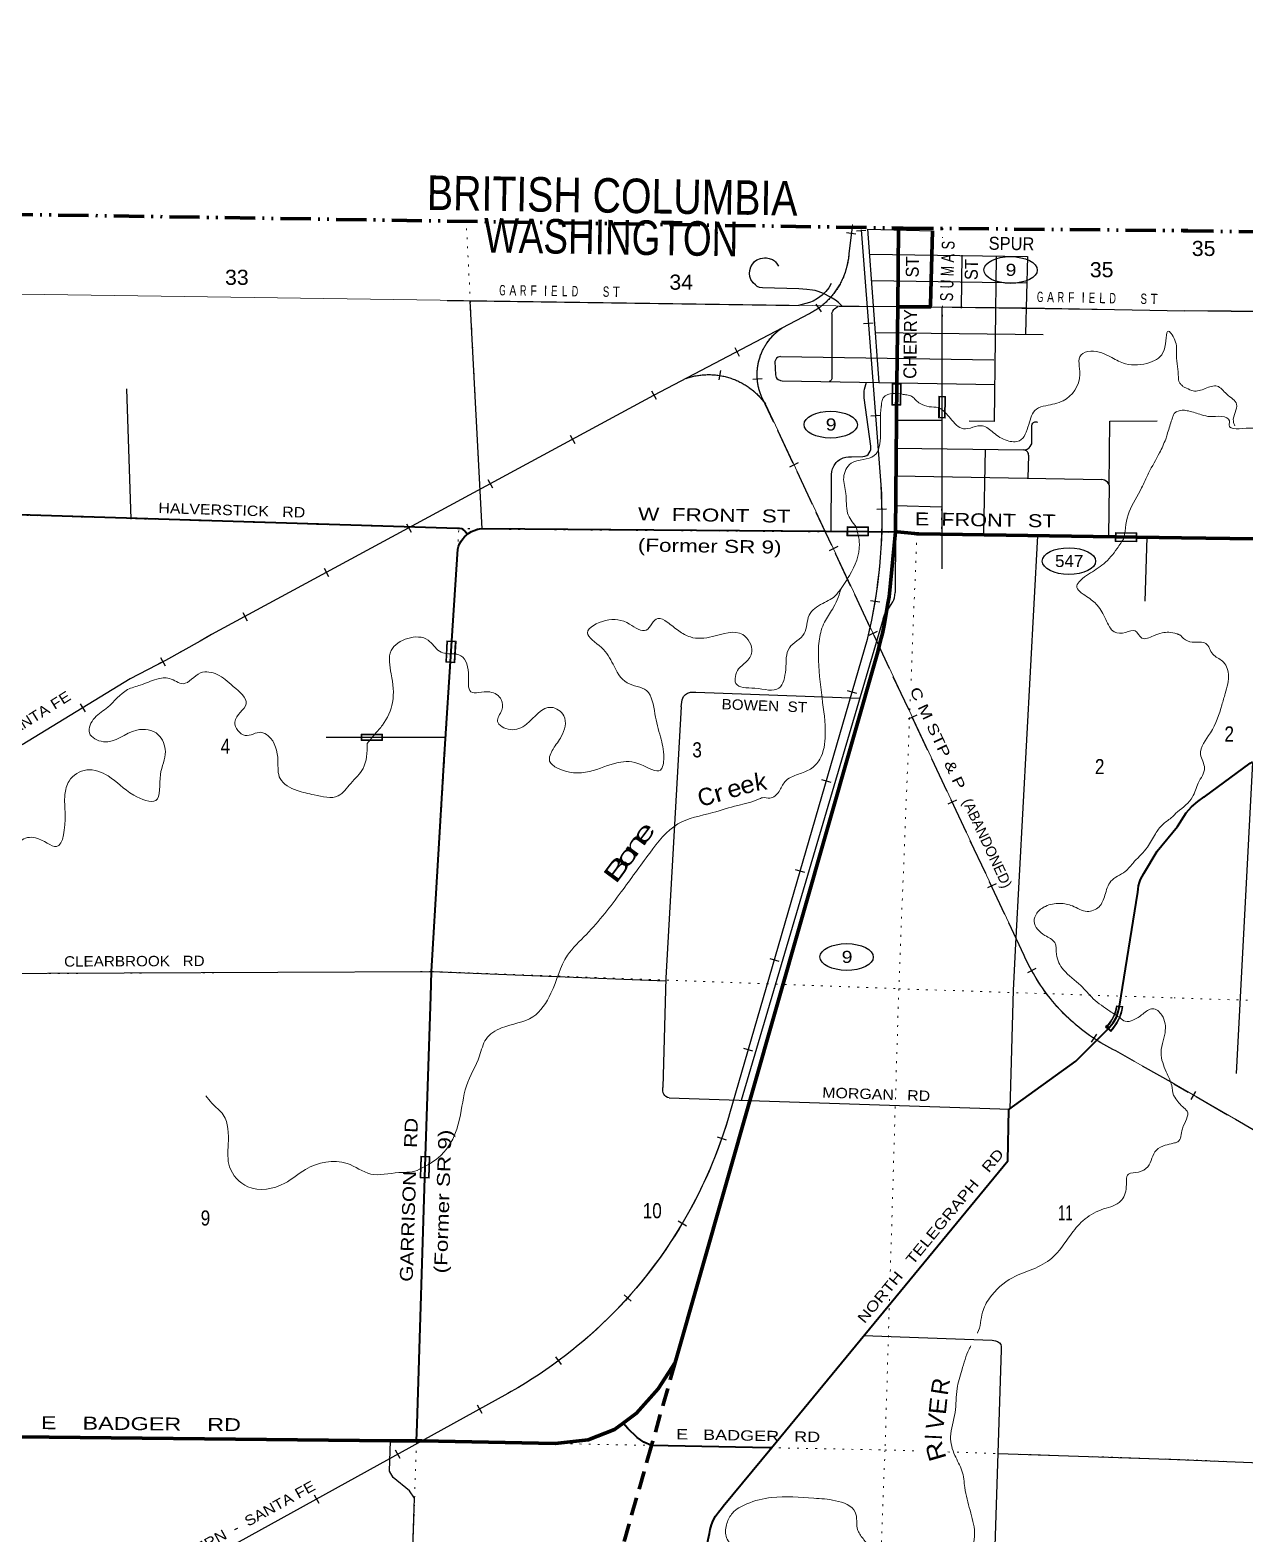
# Model space of a CAD drawing. Header units: feet. Extents: x -489137 to -242534, y 368785 to 558127.
# Drawn here: x -316571 to -302494, y 539519 to 556943 of the extents above; entities that cross this region are included whole.
import ezdxf
from ezdxf.enums import TextEntityAlignment as Align

# ---------------------------------------------------------------- set-up
doc = ezdxf.new("R2010")
doc.units = ezdxf.units.FT
doc.header["$LTSCALE"] = 70
doc.header["$PDMODE"] = 32
doc.header["$PDSIZE"] = 35
for name, pattern in [('DASH_DOUBLE_DOT', [9.2, 5, -1.2, 0.3, -1.2, 0.3, -1.2]), ('DOTTED', [1.5, 0.3, -1.2]), ('LONG_DASHED', [7.5, 6, -1.5]), ('MEDIUM_DASHED', [4.5, 3, -1.5])]:
    doc.linetypes.add(name, pattern=pattern)
for name, color, linetype, lineweight in [('10', 7, 'DASH_DOUBLE_DOT', 60), ('17', 7, 'Continuous', 25), ('23', 7, 'Continuous', 70), ('26', 7, 'Continuous', 40), ('27', 7, 'Continuous', 13), ('29', 7, 'Continuous', 25), ('31', 7, 'Continuous', 13), ('34', 7, 'Continuous', 25), ('39', 7, 'Continuous', 13), ('4', 7, 'Continuous', 13), ('51', 7, 'MEDIUM_DASHED', 70), ('59', 7, 'Continuous', 13), ('6', 7, 'DOTTED', 25), ('61', 7, 'Continuous', 13), ('63', 7, 'Continuous', 25), ('7', 7, 'DOTTED', 13)]:
    doc.layers.add(name, color=color, linetype=linetype, lineweight=lineweight)
doc.layers.add('30', color=7, linetype='Continuous')
doc.layers.add('41', color=7, linetype='Continuous')

msp = doc.modelspace()

# ---------------------------------------------------------------- linework, layer by layer
at = {"layer": '10', "lineweight": 70}
for points in [[(-333497.46, 555041.03), (-333072.26, 555028.46), (-327712.43, 554960.41), (-322264.9, 554914.51), (-316887.79, 554809.56), (-306454.5, 554648.15), (-303156.43, 554619.06)], [(-303208.28, 554615.29), (-300447.01, 554587.81), (-294928.81, 554524.89), (-289500.53, 554442.91), (-284029.21, 554373.56), (-278648.89, 554311.51), (-273291.63, 554228.91), (-272847.49, 554228.39)]]:
    msp.add_lwpolyline(points, dxfattribs=at)
at = {"layer": '17'}
for centre in [(-305209.97, 554163.09), (-307294.07, 552371.24), (-304533.14, 550790.28), (-307109.34, 546203.39)]:
    msp.add_ellipse(centre, major_axis=(-309.24, 1), ratio=0.500121, dxfattribs=at)
at = {"layer": '23'}
for p, q in [((-306516.72, 553738.42), (-306507.25, 554645.4)), ((-302385.99, 551046.69), (-303228.59, 551058.68))]:
    msp.add_line(p, q, dxfattribs=at)
for points in [[(-306516.72, 553738.42), (-306491.63, 553738.2), (-306164.98, 553735.27), (-306140, 553735.04), (-306139.21, 553760.84), (-306112.85, 554617.39)], [(-306543.97, 551130.83), (-306526.03, 552847.77), (-306516.72, 553738.42)], [(-306543.97, 551130.83), (-306618.1, 550377.55), (-306623.02, 550337.17), (-306630.71, 550297.43), (-306662.1, 550115.03), (-306666.6, 550089.07), (-306672.96, 550049.7), (-306680.65, 550011.24), (-306694.75, 549952.26), (-306715.25, 549869.56), (-306748.57, 549737.49), (-309095.29, 541506.93), (-309291.19, 541199.35), (-309545.49, 540917.85), (-309699.81, 540802.86)], [(-303228.59, 551058.68), (-303746.41, 551066.85), (-306273.19, 551106.28), (-306297.74, 551106.66), (-306323.19, 551109.16), (-306518.97, 551128.38), (-306543.97, 551130.83)], [(-312092.41, 540598.34), (-312392.57, 540598.89), (-317432.36, 540651.71)], [(-309699.81, 540802.86), (-309799.79, 540728.37), (-310102.78, 540609.27), (-310488.31, 540566.41), (-312032.04, 540597.14), (-312092.41, 540598.34)]]:
    msp.add_lwpolyline(points, dxfattribs=at)
at = {"layer": '26'}
msp.add_line((-311505.38, 551100.56), (-311533.67, 551135.55), dxfattribs=at)
for points in [[(-311533.68, 551135.55), (-311534.93, 551137.19), (-311540.66, 551143.77), (-311547.05, 551149.71), (-311554.02, 551154.95), (-311561.5, 551159.44), (-311569.41, 551163.11), (-311569.81, 551163.25), (-311594.96, 551168.98), (-311619.81, 551169.65), (-316818.2, 551330.85), (-317071.59, 551327), (-322267.65, 551536.87), (-322275.33, 551536.43)], [(-311505.38, 551100.56), (-311485.28, 551115.67), (-311456.79, 551132.74), (-311426.67, 551146.74), (-311395.25, 551157.52), (-311362.88, 551164.95), (-311335.45, 551168.53), (-306854.09, 551133.27), (-306543.97, 551130.83)], [(-312092.41, 540598.34), (-312086.76, 540791.39), (-311987.21, 543894.94), (-311927.86, 545745.32), (-311918.59, 546034.42), (-311771.78, 548492.92), (-311684.02, 549865.08), (-311615.95, 550929.51), (-311606.2, 550961.27), (-311593.19, 550991.83), (-311577.05, 551020.86), (-311557.97, 551048.04), (-311536.15, 551073.08), (-311511.83, 551095.71), (-311505.38, 551100.56)], [(-303274.56, 547717.37), (-303175.87, 547875.67), (-303112.32, 547944.28), (-303041.94, 548005.87), (-302965.52, 548059.76), (-302964.35, 548060.49), (-302433.21, 548447.67), (-302408.49, 548465.68)], [(-304077.54, 545370.29), (-304019.83, 545440.21), (-303981.59, 545505.92), (-303962.46, 545567.17), (-303949.41, 545634.22), (-303734.74, 546954.04), (-303732.97, 546987.93), (-303727.08, 547027.05), (-303717.13, 547065.35), (-303703.24, 547102.39), (-303685.54, 547137.79), (-303664.25, 547171.13), (-303509.58, 547430.7), (-303274.56, 547717.37)], [(-307980.25, 540516.49), (-305240.22, 543840.6), (-305228.78, 544436.03), (-304452.27, 544998.3), (-304077.87, 545369.94), (-304077.54, 545370.29)], [(-307980.25, 540516.49), (-308005.93, 540517), (-309369.8, 540544.15), (-309458.92, 540582.2), (-309534.67, 540636.34), (-309642.88, 540739.2), (-309699.81, 540802.86)], [(-309679.2, 537517.12), (-309304.51, 537860.69), (-309303.46, 537861.39), (-309233.52, 537913.16), (-309169.38, 537971.95), (-309111.73, 538037.13), (-309061.21, 538107.97), (-309018.38, 538183.71), (-308983.69, 538263.51), (-308957.54, 538346.49), (-308699.96, 539524.89), (-308691.23, 539569.91), (-308675.33, 539623.86), (-308653.88, 539675.86), (-308627.11, 539725.34), (-308595.31, 539771.74), (-308580.14, 539789.56), (-308558.58, 539814.87), (-308538.23, 539839.56), (-307980.25, 540516.49)]]:
    msp.add_lwpolyline(points, dxfattribs=at)
at = {"layer": '29'}
for p, q in [((-305773.74, 554333.41), (-305782.16, 553720.58)), ((-306818.59, 554039.61), (-305024.19, 554014.95)), ((-311737.04, 553807.99), (-307658.81, 553751.43)), ((-311333.27, 551164.47), (-311469.81, 553802.69)), ((-307296.31, 553847.22), (-307376.72, 553890.89)), ((-307195.98, 553744.52), (-306516.68, 553738.42)), ((-306139.82, 553735.04), (-305021.81, 553725.01)), ((-305021.79, 553725.01), (-303192.36, 553690.87)), ((-307280.71, 553655.52), (-307281.57, 552901.34)), ((-299425.46, 553662.69), (-303192.36, 553690.87)), ((-306777.58, 553440.69), (-304830.8, 553416.27)), ((-307874.55, 553158.99), (-305402, 553122.65)), ((-307855.22, 552879.84), (-305389.18, 552836.64)), ((-315399.15, 551277.43), (-315449.01, 552788.2)), ((-306827.78, 552122.59), (-306904.78, 552683.75)), ((-306526.97, 552422.16), (-306005.15, 552422.16)), ((-306533.87, 552097.2), (-305056.23, 552079.01)), ((-305503.9, 552087.76), (-305523.25, 551106.72)), ((-305000.79, 552018.99), (-305009.05, 551751.34)), ((-307288.41, 551134.43), (-307286.59, 551791.84)), ((-306533.19, 551778.95), (-304151.1, 551735.8)), ((-304069.14, 551672.07), (-304073.53, 551078.13)), ((-306544.22, 551432.74), (-306007.73, 551419.44)), ((-306543.97, 551130.83), (-306548.35, 550424.94)), ((-303629.77, 551065.01), (-303653.11, 550325.67)), ((-306685.86, 550122.95), (-308330.38, 544542.54)), ((-308857.69, 549273.42), (-306957.42, 549201.44)), ((-302408.58, 548455.77), (-302595.51, 544852.25)), ((-309164.43, 544570.07), (-305216.53, 544439.77)), ((-306913.46, 541817.84), (-305423.92, 541764.23)), ((-305319.54, 541653.49), (-305458.56, 537238.53)), ((-305355.24, 540452.89), (-303375.39, 540387.25))]:
    msp.add_line(p, q, dxfattribs=at)
for points in [[(-306733.59, 552860.19), (-306864.07, 554634.59), (-306112.85, 554617.39)], [(-307376.72, 553890.89), (-307441.05, 553915.61), (-307475.51, 553924.8), (-307503.08, 553929.97), (-307572, 553938.59), (-307661.6, 553943.76), (-308084.32, 553955.25), (-308118.79, 553962.16), (-308146.35, 553973.64), (-308167.03, 553989.74), (-308192.31, 554013.88), (-308217.58, 554051.8), (-308229.06, 554086.28), (-308234.81, 554124.21), (-308231.36, 554157.53), (-308221.02, 554198.92), (-308201.49, 554231.09), (-308185.41, 554251.79), (-308176.22, 554259.83), (-308148.65, 554279.36), (-308106.15, 554295.46), (-308061.35, 554302.35), (-308037.23, 554302.36), (-308006.21, 554297.75), (-307969.46, 554285.12), (-307944.18, 554267.87), (-307933.85, 554257.53), (-307914.32, 554231.09), (-307898.23, 554205.81)], [(-306842.21, 554345.99), (-305012.24, 554318.59), (-305035.51, 553424.05)], [(-305378.62, 554323.3), (-305398.32, 552407.31), (-305688, 552410.44)], [(-307287.3, 554007.4), (-307316.43, 553955.55), (-307348.59, 553914.17), (-307378.46, 553886.59)], [(-307378.46, 553886.59), (-307394.54, 553870.5), (-307445.08, 553833.72), (-307495.63, 553803.84), (-307539.28, 553785.45), (-307665.63, 553750.97)], [(-307165.57, 553747.73), (-307204.42, 553787.45), (-307237.73, 553812.17), (-307296.31, 553847.22)], [(-307280.71, 553655.52), (-307276.79, 553672.52), (-307271.04, 553687.47), (-307259.56, 553704.71), (-307249.8, 553714.19), (-307208.26, 553745.37)], [(-306004.41, 553735.48), (-306005.12, 552449.32), (-306006.81, 550698.93)], [(-307874.55, 553158.99), (-307901.68, 553154.17), (-307922.35, 553140.38), (-307931.54, 553127.74), (-307939.58, 553104.75), (-307934.99, 552948.44), (-307926.95, 552918.56), (-307916.61, 552905.92), (-307901.68, 552893.27), (-307877.55, 552884.08), (-307855.22, 552879.84)], [(-307281.57, 552901.34), (-307284.24, 552894.14), (-307289.41, 552886.38), (-307297.45, 552879.77), (-307310.52, 552870.3)], [(-306904.78, 552683.75), (-306906.89, 552736.68), (-306904.59, 552758.52), (-306901.15, 552783.8), (-306879.95, 552862.76)], [(-305056.23, 552079.01), (-305029.29, 552083.58), (-305016.09, 552088.46), (-305006.89, 552093.92), (-304995.98, 552102.54), (-304981.63, 552119.49), (-304969.56, 552138.17), (-304964.97, 552150.24), (-304963.25, 552162.02), (-304963.25, 552188.45), (-304962.1, 552358.55), (-304958.07, 552375.8), (-304951.76, 552387.28), (-304943.14, 552396.49), (-304936.25, 552401.66), (-304928.79, 552404.52), (-304919.59, 552405.68), (-304910.41, 552405.67), (-304897.77, 552401.08)], [(-304069.14, 551672.07), (-304058.85, 552410.57), (-303509.55, 552417.21)], [(-307286.59, 551791.84), (-307282.52, 551829.27), (-307274.48, 551858.01), (-307253.8, 551898.23), (-307230.83, 551931.56), (-307214.75, 551948.8), (-307187.18, 551967.19), (-307150.42, 551985.58), (-307120.55, 551994.78), (-307088.39, 551997.08), (-307051.63, 551997.08), (-306921.82, 552001.67), (-306897.7, 552006.27), (-306874.72, 552015.46), (-306860.94, 552026.96), (-306847.16, 552046.5), (-306835.67, 552064.89), (-306829.92, 552083.28), (-306827.63, 552100.52), (-306827.78, 552122.59)], [(-305000.79, 552018.99), (-305004.02, 552038.18), (-305009.19, 552049.1), (-305014.37, 552056.85), (-305026.99, 552066.91), (-305035.04, 552070.94), (-305056.23, 552079.01)], [(-304069.14, 551672.07), (-304079.85, 551693.09), (-304087.89, 551704.01), (-304102.25, 551717.8), (-304122.36, 551728.72), (-304136.14, 551733.32), (-304151.1, 551735.8)], [(-304898.15, 551084.82), (-305154.55, 546355.04), (-305178.63, 545818.69), (-305216.53, 544439.77)], [(-306685.86, 550122.95), (-306669.13, 550166.18), (-306651.9, 550198.36), (-306612.84, 550256.98), (-306573.79, 550320.19), (-306562.3, 550339.73), (-306554.26, 550365.02), (-306548.35, 550424.94)], [(-309026.3, 549101.32), (-309014.21, 549182.46), (-308998.13, 549221.54), (-308977.45, 549244.52), (-308954.48, 549260.61), (-308920.02, 549272.11), (-308857.69, 549273.42)], [(-309026.3, 549101.32), (-309203.22, 545961.02), (-309240.02, 544692.17)], [(-311766.95, 548747.81), (-312735.25, 548747.51), (-313138.77, 548747.38)], [(-317266.56, 546013.02), (-311918.59, 546034.42), (-309207.53, 545929.04)], [(-309164.43, 544570.07), (-309186.03, 544576.25), (-309203.26, 544587.74), (-309217.04, 544600.39), (-309227.38, 544614.18), (-309234.28, 544627.97), (-309240.02, 544654.41), (-309240.02, 544692.17)], [(-305423.92, 541764.23), (-305382.74, 541757.25), (-305362.06, 541749.78), (-305336.78, 541731.97), (-305323, 541713), (-305318.4, 541691.74), (-305319.54, 541653.49)], [(-312240.59, 536225.04), (-312114.97, 539932.62), (-312175.31, 540018.6), (-312364.47, 540174.95), (-312404.53, 540245.8), (-312392.57, 540598.89)], [(-303375.39, 540387.25), (-301360.42, 540303.12), (-300831.14, 540285.2)]]:
    msp.add_lwpolyline(points, dxfattribs=at)
at = {"layer": '31'}
for p, q in [((-306043.26, 552449.91), (-306040.41, 552699.94)), ((-306040.41, 552699.94), (-305965.38, 552697.76)), ((-312735.24, 548786.63), (-312485.24, 548785.15)), ((-312485.24, 548785.15), (-312485.69, 548710.15))]:
    msp.add_line(p, q, dxfattribs=at)
for points in [[(-305965.38, 552697.76), (-305968.21, 552447.75), (-306043.26, 552449.91)], [(-312485.69, 548710.15), (-312735.68, 548711.63), (-312735.24, 548786.63)]]:
    msp.add_lwpolyline(points, dxfattribs=at)
for points in [[(-306032.5, 552691.7), (-305973.46, 552689.99), (-305976.11, 552455.97), (-306035.17, 552457.67)], [(-312727.29, 548778.58), (-312493.28, 548777.2), (-312493.63, 548718.19), (-312727.63, 548719.57)], [(-312050.89, 543644.84), (-312043.54, 543894.73), (-311938.59, 543891.65), (-311945.94, 543641.75)], [(-312035.78, 543886.5), (-311946.82, 543883.89), (-311953.7, 543649.98), (-312042.66, 543652.59)]]:
    msp.add_lwpolyline(points, close=True, dxfattribs=at)
at = {"layer": '34'}
for p, q in [((-307111.38, 554596.1), (-307001.59, 554582.63)), ((-306996.85, 554615.44), (-306886.56, 554623.91)), ((-307467.72, 553767.18), (-307403.2, 553677.34)), ((-306913.99, 553541.83), (-306803.7, 553550.3)), ((-308405.52, 553264.54), (-308354.21, 553166.55)), ((-309368.64, 552763.19), (-309317.33, 552665.2)), ((-306829.26, 552472.96), (-306718.98, 552481.44)), ((-310311.02, 552250.15), (-310258.37, 552152.87)), ((-311267.13, 551735.54), (-311214.47, 551638.27)), ((-306759.77, 551392.97), (-306649.17, 551394.75)), ((-312208.8, 551222.82), (-312156.14, 551125.54)), ((-313164.9, 550708.21), (-313112.25, 550610.94)), ((-306834.67, 550334.3), (-306725.42, 550317.05)), ((-314106.58, 550195.49), (-314053.92, 550098.21)), ((-315058.31, 549674.4), (-315006.86, 549576.49)), ((-307102.31, 549290.08), (-306996.09, 549259.22)), ((-315989.3, 549136.62), (-315931.83, 549042.11)), ((-307398.87, 548259.69), (-307292.65, 548228.84)), ((-307704.23, 547217.72), (-307598.01, 547186.87)), ((-308000.79, 546187.34), (-307894.57, 546156.49)), ((-308306.16, 545145.37), (-308199.94, 545114.52)), ((-308608.7, 544119.18), (-308503.87, 544083.89)), ((-309061.67, 543147.14), (-308966.57, 543090.65)), ((-309686.9, 542291.3), (-309604.37, 542217.66)), ((-310482, 541571.69), (-310416.78, 541482.36)), ((-311388.71, 541014.56), (-311335.26, 540917.72)), ((-312340.6, 540492.2), (-312287.15, 540395.36)), ((-313278.07, 539971.84), (-313224.63, 539875))]:
    msp.add_line(p, q, dxfattribs=at)
at = {"layer": '34', "lineweight": 13}
for p, q in [((-307043.04, 554691.11), (-307084.18, 554355.77)), ((-306941.29, 554629.82), (-306714.23, 551674.02)), ((-306872.33, 549880.69), (-308468.1, 544386.66)), ((-311035.12, 541148.59), (-319040.8, 536730.35))]:
    msp.add_line(p, q, dxfattribs=at)
at = {"layer": '34'}
for points in [[(-306940.19, 554629.9), (-306713.13, 551674.09), (-306707.19, 551568.82), (-306703.7, 551464.02), (-306702, 551359.11), (-306701.47, 551253.51), (-306703.39, 551148.37), (-306707.15, 551043.72), (-306712.07, 550938.39), (-306719.43, 550833.51), (-306728.63, 550729.12), (-306739.6, 550624.02), (-306752.45, 550520.01), (-306766.51, 550415.93), (-306782.96, 550311.68), (-306801.29, 550208.54), (-306821.44, 550105.29), (-306842.81, 550002.56), (-306866.59, 549899.68), (-306871.26, 549880.4), (-308467.04, 544386.35), (-308479.64, 544343.36), (-308506.83, 544253.06), (-308536.14, 544163.58), (-308566.17, 544074.38), (-308598.6, 543985.3), (-308632.19, 543897.49), (-308667.2, 543810.25), (-308703.91, 543722.85), (-308742.47, 543636.99), (-308781.75, 543551.42), (-308823.16, 543466.69), (-308865.79, 543382.01), (-308909.77, 543299.09), (-308955.67, 543216.52), (-309002.48, 543134.73), (-309050.74, 543053.49), (-309100.85, 542973.8), (-309152.16, 542894.17), (-309204.62, 542815.81), (-309258.71, 542738.51), (-309313.95, 542662.47), (-309370.61, 542587), (-309428.2, 542512.29), (-309487.66, 542439.14), (-309548.03, 542366.75), (-309610.04, 542295.42), (-309672.99, 542224.86), (-309737.3, 542156.08), (-309802.53, 542088.06), (-309868.9, 542021.31), (-309936.92, 541955.62), (-310005.58, 541891.41), (-310075.67, 541827.75), (-310146.63, 541766.09), (-310219, 541704.98), (-310292.25, 541645.84), (-310366.41, 541587.48), (-310441.23, 541530.61), (-310517.7, 541474.79), (-310595.02, 541420.95), (-310672.78, 541368.11), (-310752.17, 541316.31), (-310831.73, 541266.22), (-310912.42, 541217.39), (-310994.47, 541170.33), (-311034.58, 541147.62), (-319040.23, 536729.4)], [(-307045.73, 554660.09), (-307083.08, 554355.66), (-307083.31, 554352.12), (-307084.39, 554337.36), (-307085.76, 554322.69), (-307087.4, 554308.04), (-307089.23, 554293.41), (-307091.41, 554278.77), (-307093.77, 554264.17), (-307096.41, 554249.65), (-307099.26, 554235.17), (-307102.46, 554220.76), (-307105.87, 554206.38), (-307109.47, 554192.13), (-307113.35, 554177.87), (-307117.51, 554163.71), (-307121.94, 554149.56), (-307126.5, 554135.55), (-307131.43, 554121.6), (-307136.58, 554107.77), (-307141.9, 554093.99), (-307147.46, 554080.39), (-307153.38, 554066.77), (-307159.42, 554053.3), (-307165.76, 554040.01), (-307172.22, 554026.77), (-307179.05, 554013.59), (-307186.03, 554000.64), (-307193.23, 553987.8), (-307200.68, 553974.97), (-307208.4, 553962.42), (-307216.22, 553949.93), (-307224.36, 553937.61), (-307232.68, 553925.33), (-307241.17, 553913.34), (-307249.96, 553901.45), (-307258.87, 553889.7), (-307268.01, 553878.06), (-307277.39, 553866.7), (-307286.95, 553855.38), (-307296.67, 553844.26), (-307306.63, 553833.36), (-307316.74, 553822.66), (-307327.05, 553812.09), (-307337.5, 553801.66), (-307348.2, 553791.49), (-307359.03, 553781.48), (-307370.09, 553771.66), (-307381.28, 553761.97), (-307392.65, 553752.59), (-307404.14, 553743.34), (-307415.8, 553734.32), (-307427.68, 553725.5), (-307439.63, 553716.91), (-307451.79, 553708.45), (-307464.04, 553700.29), (-307476.51, 553692.27), (-307489.08, 553684.56), (-307501.76, 553677.01), (-307514.52, 553669.69), (-307527.52, 553662.55), (-307540.6, 553655.76), (-307543.67, 553654.16), (-309345.22, 552710.87), (-314466.87, 549938.35), (-314600.98, 549862.02), (-315002.06, 549639.33), (-315410.3, 549424.8), (-316662.06, 548663.6)]]:
    msp.add_lwpolyline(points, dxfattribs=at)
at = {"layer": '34', "lineweight": 13}
for points in [[(-307544.18, 553655.14), (-309345.74, 552711.85), (-314467.41, 549939.32)], [(-315410.85, 549425.76), (-316662.64, 548664.54), (-321554.97, 545594.55)]]:
    msp.add_lwpolyline(points, dxfattribs=at)
for centre, radius, start, end in [((-307927.37, 554408.05), 844.8, 296.97352, 356.45238), ((-312725.7, 551300.36), 6023.07, 346.36682, 3.55684), ((-327536.28, 572824.25), 26353.66, 297.39384, 299.72934), ((-313663.9, 545869.14), 5403.15, 299.11259, 344.07539)]:
    msp.add_arc(centre, radius, start, end, dxfattribs=at)
at = {"layer": '39'}
msp.add_line((-312574.42, 548786.36), (-312664.37, 548678.88), dxfattribs=at)
for points in [[(-299545.36, 553627.27), (-299518.61, 553507.93), (-299467.45, 553352.22), (-299482.49, 553160.4), (-299536.08, 552967.93), (-299653.14, 552927.56), (-299816.48, 552953.62), (-300017.37, 552950.66), (-300210.57, 552991.96), (-300197.28, 553135.24), (-300192.81, 553315.29), (-300360.94, 553489.34), (-300457.87, 553500.89), (-300643.4, 553361.71), (-300815.13, 553155.23), (-301060.91, 553032.37), (-301341.15, 553110.62), (-301579.16, 553002.23), (-301710.57, 552901.63), (-301931.86, 552670.58), (-301984.51, 552504.4), (-301914.55, 552307.53), (-302097.18, 552192.55), (-302254.34, 552277.11), (-302442.99, 552332.43), (-302676.92, 552369.11), (-302673.21, 552415.55), (-302760.58, 552467.25), (-302900.63, 552464.14), (-302997.2, 552485.8), (-303147.72, 552529.64), (-303212.41, 552539.41)], [(-303264.49, 552920.63), (-303274.36, 553045.59), (-303287.3, 553171.53), (-303297.42, 553327.8), (-303379.25, 553453.43), (-303431.52, 553235.9), (-303595.34, 553092.04), (-303879.42, 553076.8), (-304037.65, 553147.59), (-304280.89, 553222.51), (-304393.47, 553178.7), (-304407.42, 552954.13), (-304599.75, 552648.89), (-304801.86, 552591.09), (-304910.29, 552551.23), (-305000.01, 552371.19), (-305106.23, 552185.29), (-305250.06, 552186.83), (-305407.77, 552277.86), (-305535.37, 552358.02), (-305757.14, 552323), (-305906.02, 552442.18), (-305966.99, 552513.05)], [(-303264.49, 552920.63), (-303263.27, 552890.75), (-303254.13, 552859.9), (-303228.99, 552831.34), (-303207.28, 552808.49)], [(-306706.99, 552590.42), (-306698.35, 552651.91), (-306677.73, 552690.94), (-306646.07, 552714.5), (-306619.56, 552724.08), (-306476.7, 552727.76)], [(-306476.7, 552727.76), (-306428.1, 552718.19), (-306364.03, 552704.19), (-306328.69, 552676.21), (-306285.97, 552634.97), (-306259.15, 552617.38)], [(-302609.94, 552356.28), (-302628.73, 552411.94), (-302591.26, 552607.01), (-302704.65, 552724.43), (-302816.89, 552817.52), (-302953.76, 552790), (-303094.69, 552762.62), (-303170.64, 552793.67), (-303207.28, 552808.49)], [(-306706.99, 552590.42), (-306708.96, 552577.58), (-306717.39, 552253.6), (-306788.51, 552012.22), (-307056.26, 551923.62), (-307143.66, 551757.61), (-307118.08, 551572.59), (-307097.6, 551347.18), (-306999.69, 551186.83)], [(-305966.99, 552513.05), (-306046.5, 552568.87), (-306153.75, 552578), (-306259.15, 552617.38)], [(-303411.77, 552202.59), (-303396.36, 552256.04), (-303371.23, 552334.88), (-303347.23, 552412.58), (-303330.09, 552463.99), (-303312.96, 552501.7), (-303282.11, 552522.27), (-303254.68, 552531.41), (-303221.55, 552539.41), (-303212.41, 552539.41)], [(-303411.77, 552202.59), (-303482.74, 552045.75), (-303610.45, 551809.82), (-303691.93, 551637.59), (-303834.88, 551361.52), (-303892.62, 551059.8)], [(-306999.69, 551186.83), (-306961.12, 550985.15), (-307075.85, 550625.3), (-307198.2, 550439.9), (-307229.68, 550398.13), (-307386.21, 550300.7), (-307543.8, 550162.77), (-307599.96, 549951.41), (-307772.46, 549785.49), (-307815.49, 549533.28), (-307894.03, 549318.42), (-308173.69, 549317.25), (-308393.09, 549373.34), (-308360.37, 549540.71), (-308277.32, 549617.67), (-308207.28, 549739.53), (-308313.55, 549938.71), (-308664.71, 549915), (-308920.13, 549911.2), (-309054.06, 549981.38), (-309189.18, 550084.02), (-309295.45, 550127.18), (-309432.74, 549990.77), (-309623.43, 550060.34), (-309904.01, 550101.74), (-310112.32, 549961.02), (-309950.65, 549788.83), (-309815.87, 549595.03), (-309653.28, 549380.27), (-309428.69, 549289.6), (-309330.34, 549019.7), (-309266.31, 548754.71), (-309228.03, 548512.64), (-309266.2, 548369.72), (-309493.49, 548434.12), (-309756.32, 548456.85), (-310089.29, 548353.66), (-310459.13, 548391.2), (-310550.23, 548472.48), (-310510.09, 548613.32), (-310415.12, 548758.88), (-310386.58, 548999.29), (-310529.95, 549096.05), (-310818.72, 548900.59), (-311006.76, 548838.38), (-311154.24, 548933.22), (-311106.26, 549063.73), (-311111.2, 549185.43), (-311244.67, 549273.84), (-311463.42, 549277.24), (-311492.21, 549494.75), (-311604.23, 549706.23), (-311650.7, 549714.53)], [(-303892.62, 551059.8), (-303975.64, 550935.45), (-304130.18, 550758.95), (-304305.52, 550639.69), (-304398.59, 550567.03), (-304442.8, 550503.29), (-304328.46, 550380.91), (-304205.49, 550278.57), (-304106.43, 550114.02), (-304008.87, 549969.77), (-303879.32, 549964.53), (-303765.4, 549981.97), (-303688.53, 549899.01), (-303554.14, 549924.05), (-303453.97, 549958.04), (-303376.75, 549966.25), (-303284.03, 549947.74)], [(-312050.56, 543749.75), (-311811.95, 543902.22), (-311594.23, 544326.38), (-311513.29, 544711.38), (-311362.43, 545058.18), (-311286.45, 545252.84), (-311106.8, 545382.11), (-310744.79, 545510.92), (-310535.07, 545783.31), (-310343.26, 546224.32), (-310124.21, 546466.09), (-309720.32, 546958.58), (-309390.49, 547408.33), (-309065.64, 547744.73), (-308661, 547876.53), (-308371.08, 547960.52), (-308130.13, 548031.55), (-308085.11, 548048.67), (-307998.09, 548044.48), (-307892.76, 548120.89), (-307825.01, 548232.68), (-307666.66, 548321.96), (-307529.35, 548381.37), (-307421.05, 548494.18), (-307356.97, 548776.26), (-307394.46, 549204.72), (-307436.28, 549700.16), (-307420.57, 549914.54), (-307354.87, 550103.38), (-307259.69, 550257.04), (-307166.51, 550489.77)], [(-311650.7, 549714.53), (-311828.11, 549746.23), (-311958.5, 549875.09), (-312193.03, 549895.08), (-312387.17, 549754.01), (-312386.13, 549482.47), (-312370.36, 549153.83), (-312486.61, 548891.28), (-312574.42, 548786.36)], [(-303284.03, 549947.74), (-303279.07, 549946.33), (-303269.12, 549942.38), (-303257.72, 549937.82), (-303251.01, 549936.14), (-303244.29, 549933.14)], [(-303276.84, 547886.91), (-303102.38, 548057.31), (-303035.7, 548218.94), (-302962.5, 548392.49), (-303007.52, 548550), (-302895.02, 548801.12), (-302761.73, 549122.36), (-302722.4, 549256.62), (-302685.87, 549482.09), (-302755.48, 549632.38), (-302866.2, 549711.24), (-302946.89, 549835.6), (-303104.51, 549851.34), (-303204.4, 549893.37), (-303244.29, 549933.14)], [(-312664.37, 548678.88), (-312712.51, 548386.28), (-312854.74, 548215.55), (-313000.39, 548069.22), (-313279.68, 548082.22), (-313476.92, 548133.72), (-313673.97, 548270.3), (-313699.02, 548475.57), (-313811.02, 548766.07), (-313895.07, 548806.65), (-314078.37, 548770.68), (-314197.94, 548925.61), (-314066.81, 549137.13), (-314215.6, 549337.37), (-314404.45, 549477.8), (-314594.48, 549494.67), (-314798.33, 549370.05), (-314954.8, 549430.66), (-315102.94, 549422.18), (-315293.16, 549353.95), (-315440.44, 549300.87), (-315670.64, 549097.87), (-315821.78, 548973.97), (-315883.06, 548799.21), (-315721.57, 548697.95), (-315335.1, 548832.23), (-315085.21, 548779.43), (-315003.2, 548582.88), (-315060.77, 548316.84), (-315115.2, 548016.29), (-315368.87, 548079.31), (-315667.04, 548301.48), (-315914.48, 548370.43), (-316118.43, 548241.76), (-316167.09, 548084.92), (-316165, 547853.88), (-316265.81, 547483.55), (-316508.36, 547584.8), (-316679.51, 547548.52), (-316818.27, 547355.42), (-316980.59, 547347.28), (-317118.49, 547498.62), (-317369.44, 547510.92), (-317604.08, 547370.85), (-317761.27, 547170.09), (-317937.73, 547241.34), (-318145.54, 547353.88), (-318315.36, 547291.22), (-318346.42, 547109.63), (-318238.5, 546896.23), (-318416.97, 546734.51), (-318652.79, 546626.88), (-318853.98, 546526.51), (-319014.69, 546502.13), (-319180.49, 546360.35), (-319413.96, 546420.85), (-319643.24, 546331.3), (-319605.45, 546056.89)], [(-303276.84, 547886.91), (-303349.62, 547815.77), (-303451, 547735.2), (-303530.69, 547631.82), (-303623.9, 547476.08), (-303697.04, 547390.77), (-303782.43, 547301.71), (-303882.48, 547194.77), (-304047.53, 547081.34), (-304116.6, 546918.93), (-304184.93, 546784.87), (-304322.08, 546731.54), (-304492.67, 546794.53), (-304637.79, 546824.46), (-304806.86, 546790.16), (-304906.22, 546709.55), (-304937, 546617.1), (-304811.56, 546453.92), (-304698.19, 546372.09), (-304677.47, 546233.79), (-304597, 546055.52), (-304397.11, 545872.25), (-304251.16, 545718.7), (-304058.32, 545576.13), (-303938.08, 545496.02)], [(-303943.1, 545499.53), (-303881.04, 545458.27), (-303791.52, 545472.26), (-303678.25, 545542.4), (-303563.16, 545604.38), (-303457.68, 545530.85), (-303420.48, 545325.28), (-303450.07, 545200.39), (-303465.75, 545065.02), (-303438.27, 544952.9), (-303396.41, 544848.52), (-303343.13, 544715.5), (-303321.73, 544603.52), (-303318, 544595.15)], [(-314533.47, 544595.8), (-314464.75, 544511.02), (-314332.55, 544374.01), (-314274.52, 544034.19), (-314259.04, 543772.43), (-314048.22, 543542.29), (-313619.63, 543582.32), (-313378.38, 543742.49), (-312898.38, 543811.64), (-312623.95, 543689.34), (-312299.32, 543705.61), (-312059.21, 543744.23), (-312050.56, 543749.75)], [(-303318, 544595.15), (-303215.81, 544467.36), (-303164.9, 544416.96), (-303218.93, 544212.35), (-303273.02, 544062.42), (-303326.03, 544045.64)], [(-303326.03, 544045.64), (-303417.9, 544022.36), (-303520.67, 543966.15), (-303620.91, 543774.11), (-303727.89, 543711.93), (-303841.98, 543688.41), (-303870.81, 543514.88), (-303951.86, 543358.84), (-304158.71, 543274.81), (-304370.71, 543148.37), (-304516.93, 542979.76), (-304730.49, 542715.57), (-304952.66, 542587.35), (-305188.28, 542487.83), (-305453.8, 542251.27), (-305535.07, 542087.13), (-305591.96, 541847.42), (-305592.51, 541846.36)], [(-305668.74, 541700.26), (-305690.06, 541659.39), (-305775.46, 541414.31), (-305829.59, 541202.9), (-305853.01, 540925.89), (-305904.93, 540643.5), (-305855.79, 540429.53), (-305773.3, 540251.21), (-305739.88, 540055.86), (-305679.85, 539792.99), (-305627.76, 539536.4), (-305695.33, 539197.67), (-305793.49, 538851.59), (-305878.16, 538634.86), (-306056.57, 538475.16), (-306363.35, 538444.27), (-306612.47, 538604.44), (-306753.88, 538699.12), (-306817.99, 538883.07), (-306794.8, 539228.98), (-306908.54, 539452.66), (-306978.7, 539559.76), (-307009.62, 539773.28), (-307239.23, 539904.6), (-307489.75, 539933.1), (-307977.88, 539941.15), (-308267.53, 539867.28), (-308432.43, 539759.93), (-308496.29, 539641.96), (-308506.26, 539492.27), (-308416.38, 539364.42), (-308223.43, 539225.9), (-308004.36, 539078.64), (-307872.9, 538913.28), (-307754.67, 538784.72), (-307597.88, 538580.24), (-307556.89, 538364.44), (-307516.82, 538191.22), (-307572.84, 538062.93), (-307678.23, 537828.48), (-307754.82, 537688.54), (-307695.07, 537492.55), (-307632.12, 537264.05), (-307705.53, 537012.59), (-307881.11, 536806.22), (-308085.63, 536811.29), (-308151.56, 537003.39), (-308067.74, 537187.72), (-308149.26, 537325.5), (-308186.02, 537470.27), (-308314.09, 537532.21), (-308309.43, 537633.4), (-308401.48, 537678.23), (-308522.97, 537837.27), (-308608.41, 537902.2), (-308765.18, 537873.66), (-309082.13, 537841), (-309289.32, 537665.8), (-309460.95, 537611.3), (-309515.07, 537612.64)]]:
    msp.add_spline(points, degree=3, dxfattribs=at)
at = {"layer": '4'}
msp.add_lwpolyline([(-485080.46, 556942.8), (-454770.68, 556296.26), (-424457.62, 555691.58), (-394141.55, 555128.56), (-363825.83, 554607.27), (-333509.43, 554127.66), (-303192.4, 553689.76), (-272874.8, 553293.56), (-242556.67, 552939.06)], dxfattribs=at)
msp.add_lwpolyline([(-485080.46, 556942.8), (-454770.68, 556296.26), (-424457.62, 555691.58), (-394141.55, 555128.56), (-363825.83, 554607.27), (-333509.43, 554127.66), (-303192.4, 553689.76), (-272874.8, 553293.56), (-242556.67, 552939.06)], dxfattribs=at)
at = {"layer": '51'}
msp.add_line((-309095.29, 541506.93), (-309369.8, 540544.15), dxfattribs=at)
msp.add_lwpolyline([(-309369.8, 540544.15), (-309721.46, 539310.79), (-310540.6, 536808.62), (-310641.86, 536557.26), (-310676.11, 536462.97), (-310699.17, 536409.11), (-310729.93, 536341.16), (-312412.93, 533420.51), (-312997.42, 532510.2), (-314219.84, 530641.06), (-314418.88, 530260.35), (-314460.15, 530163.53), (-314516.53, 530007.11), (-314560.1, 529873.76), (-314583.17, 529794.26), (-314652.37, 529494.23), (-314683.39, 529339.02), (-314726.07, 529035.97), (-314750.75, 528592.29), (-315112.6, 523137.9)], dxfattribs=at)
at = {"layer": '59'}
for points in [[(-306584.75, 552597.21), (-306583.21, 552847.21), (-306478.21, 552846.56), (-306479.75, 552596.56)], [(-306575.26, 552839.16), (-306486.25, 552838.61), (-306487.69, 552604.6), (-306576.7, 552605.15)], [(-307104.78, 551189.38), (-306854.78, 551188.3), (-306855.24, 551083.3), (-307105.23, 551084.38)], [(-307096.81, 551181.35), (-306862.81, 551180.33), (-306863.2, 551091.32), (-307097.2, 551092.34)], [(-303995.98, 551122.75), (-303746, 551119.44), (-303747.39, 551014.45), (-303997.37, 551017.76)], [(-303988.09, 551114.64), (-303754.1, 551111.55), (-303755.27, 551022.55), (-303989.26, 551025.64)], [(-311754.98, 549618.08), (-311739.88, 549867.62), (-311635.07, 549861.28), (-311650.17, 549611.74)], [(-311732.37, 549859.15), (-311643.53, 549853.77), (-311657.67, 549620.2), (-311746.51, 549625.58)]]:
    msp.add_lwpolyline(points, close=True, dxfattribs=at)
at = {"layer": '6'}
msp.add_line((-303746.55, 551066.82), (-303228.59, 551058.77), dxfattribs=at)
for points in [[(-327510.43, 551664.83), (-322513.21, 551522.7), (-322267.65, 551536.87), (-317071.59, 551327), (-316818.2, 551330.85), (-311602.65, 551169.12), (-311333.27, 551164.47), (-307104.47, 551131.23)], [(-306854.1, 551129.27), (-306563.22, 551126.98), (-306295.37, 551106.43), (-303995.43, 551070.68)], [(-303228.59, 551058.77), (-301005.83, 551019.8), (-300433.47, 551031.81), (-296010.57, 550965.39), (-294905.07, 550970.56), (-290411.57, 550893.52), (-289528.87, 550906.63), (-285043.55, 550827.86), (-284118.75, 550827.32), (-279600.58, 550759.52), (-278704.37, 550753.93), (-274170.13, 550681.51), (-273286.14, 550674.32), (-272906.26, 550667.5)]]:
    msp.add_lwpolyline(points, dxfattribs=at)
at = {"layer": '61'}
for p, q in [((-303984.11, 545638.76), (-303909.75, 545629.03)), ((-303977.25, 545629.79), (-303918.74, 545622.13)), ((-304049.2, 545342.04), (-304102.95, 545394.35)), ((-304049.36, 545353.36), (-304091.64, 545394.51))]:
    msp.add_line(p, q, dxfattribs=at)
for radius, start, end in [(420.97, 315.27932, 352.87416), (428.97, 316.3161, 351.82485), (495.97, 315.27925, 352.87396), (487.97, 316.25091, 351.91178)]:
    msp.add_arc((-304401.86, 545690.79), radius, start, end, dxfattribs=at)
msp.add_point((-304091.64, 545394.51), dxfattribs=at)
at = {"layer": '63'}
for p, q in [((-308587.69, 552891.18), (-308566.04, 552999.63)), ((-308087.58, 552903.03), (-308197.91, 552895.15)), ((-307670.86, 551927.26), (-307770.99, 551880.26)), ((-307212.85, 550957.8), (-307312.98, 550910.79)), ((-306753.79, 549973.82), (-306853.92, 549926.82)), ((-306295.78, 549004.36), (-306395.9, 548957.35)), ((-305836.72, 548020.38), (-305936.84, 547973.37)), ((-305378.7, 547050.91), (-305478.83, 547003.91)), ((-304917.48, 546071.45), (-305014.74, 546018.79)), ((-304215.36, 545310.39), (-304276.52, 545218.24)), ((-303066.95, 544646.65), (-303122.19, 544550.82))]:
    msp.add_line(p, q, dxfattribs=at)
at = {"layer": '63', "lineweight": 13}
for p, q in [((-305050.7, 546220.21), (-308050.85, 552610.77)), ((-303301.2, 544727.5), (-303991, 545116.51))]:
    msp.add_line(p, q, dxfattribs=at)
at = {"layer": '63', "linetype": 'LONG_DASHED'}
for points in [[(-308083.32, 553229.97), (-308078.33, 553240.19), (-308073.17, 553250.37), (-308067.88, 553260.48), (-308062.33, 553270.45), (-308056.65, 553280.34), (-308050.76, 553290.13), (-308044.73, 553299.86), (-308038.52, 553309.41), (-308032.17, 553318.88), (-308025.66, 553328.23), (-308018.93, 553337.47), (-308012.09, 553346.57), (-308005.08, 553355.62), (-307997.92, 553364.46), (-307990.58, 553373.25), (-307983.08, 553381.84), (-307975.47, 553390.34), (-307967.75, 553398.68), (-307959.81, 553406.95), (-307951.73, 553414.98), (-307943.57, 553422.91), (-307935.2, 553430.74), (-307926.77, 553438.38), (-307918.17, 553445.9), (-307909.39, 553453.22), (-307900.58, 553460.4), (-307891.61, 553467.45), (-307882.43, 553474.33), (-307873.25, 553481.05), (-307863.95, 553487.63), (-307854.46, 553494)], [(-303315.59, 544734.35), (-303991.64, 545115.61), (-303991.78, 545115.73), (-304026.77, 545133.17), (-304061.17, 545151.24), (-304095.44, 545170.11), (-304129.37, 545189.36), (-304163.09, 545209.21), (-304196.17, 545229.82), (-304229.22, 545250.93), (-304261.75, 545272.52), (-304293.85, 545294.79), (-304325.42, 545317.53), (-304356.76, 545340.87), (-304387.79, 545364.59), (-304418.18, 545389.09), (-304448.24, 545413.96), (-304477.87, 545439.52), (-304507.19, 545465.46), (-304535.77, 545491.98), (-304564.05, 545518.87), (-304591.79, 545546.24), (-304619.1, 545574.29), (-304645.8, 545602.61), (-304672.27, 545631.53), (-304697.92, 545660.8), (-304723.35, 545690.67), (-304747.95, 545720.9), (-304772.23, 545751.5), (-304795.9, 545782.39), (-304819.13, 545813.96), (-304841.55, 545845.88), (-304863.56, 545877.99), (-304885.13, 545910.77), (-304906, 545943.63), (-304926.36, 545976.96), (-304945.98, 546010.85), (-304965.09, 546044.73), (-304983.69, 546079.08), (-305001.56, 546113.98), (-305018.93, 546148.88), (-305035.68, 546184.04), (-305051.7, 546219.75), (-308051.82, 552610.25), (-308055.64, 552616.67), (-308061.43, 552626.56), (-308066.96, 552636.55), (-308072.28, 552646.58), (-308077.54, 552656.75), (-308082.54, 552667.01), (-308087.35, 552677.31), (-308092.03, 552687.78), (-308096.47, 552698.26), (-308100.8, 552708.79), (-308104.92, 552719.48), (-308108.8, 552730.17), (-308112.51, 552740.97), (-308116.08, 552751.79), (-308119.43, 552762.75), (-308122.6, 552773.66), (-308125.55, 552784.73), (-308128.33, 552795.76), (-308130.93, 552806.9), (-308133.31, 552818.04), (-308135.48, 552829.23), (-308137.51, 552840.45), (-308139.29, 552851.75), (-308140.91, 552863.06), (-308142.3, 552874.38), (-308143.55, 552885.71), (-308144.52, 552897.08), (-308145.33, 552908.47), (-308145.96, 552919.83), (-308146.39, 552931.24), (-308146.59, 552942.64), (-308146.58, 552954.1), (-308146.45, 552965.49), (-308146.03, 552976.92), (-308145.43, 552988.29), (-308144.69, 552999.7), (-308143.73, 553011.02), (-308142.5, 553022.42), (-308141.16, 553033.75), (-308139.54, 553045.03), (-308137.84, 553056.29), (-308135.83, 553067.58), (-308133.68, 553078.75), (-308131.33, 553089.88), (-308128.79, 553101.06), (-308126, 553112.09), (-308123.11, 553123.11), (-308119.96, 553134.08), (-308116.65, 553145.06), (-308113.14, 553155.87), (-308109.41, 553166.67), (-308105.55, 553177.39), (-308101.5, 553188.08), (-308097.2, 553198.63), (-308092.76, 553209.2), (-308088.15, 553219.63), (-308083.32, 553229.97)], [(-308969.89, 552907.13), (-308962.09, 552909.77), (-308948.74, 552914.05), (-308935.23, 552918.21), (-308921.68, 552922.05), (-308908.1, 552925.63), (-308894.35, 552929.02), (-308880.67, 552932.12), (-308866.91, 552935.08), (-308853.02, 552937.73), (-308839.19, 552940.11), (-308825.26, 552942.26), (-308811.34, 552944.23), (-308797.29, 552945.9), (-308783.33, 552947.37), (-308769.23, 552948.53), (-308755.24, 552949.49), (-308741.13, 552950.22), (-308727.07, 552950.66), (-308713.01, 552950.85), (-308698.94, 552950.86), (-308684.82, 552950.54), (-308670.72, 552950.04), (-308656.66, 552949.26), (-308642.61, 552948.3), (-308628.59, 552946.96), (-308614.57, 552945.46), (-308600.65, 552943.74), (-308586.69, 552941.78), (-308572.79, 552939.51), (-308558.87, 552937), (-308545.07, 552934.35), (-308531.28, 552931.34), (-308517.58, 552928.12), (-308503.88, 552924.71), (-308490.35, 552921.07), (-308476.76, 552917.09), (-308463.3, 552912.98), (-308449.95, 552908.54), (-308436.64, 552904.01), (-308423.36, 552899.11), (-308410.27, 552894.04), (-308397.26, 552888.76), (-308384.23, 552883.22), (-308371.43, 552877.41), (-308358.67, 552871.49), (-308346.05, 552865.25), (-308333.43, 552858.84), (-308321.07, 552852.22), (-308308.77, 552845.32), (-308296.58, 552838.28), (-308284.47, 552831.02), (-308272.61, 552823.49), (-308260.75, 552815.78), (-308249.07, 552807.9), (-308237.57, 552799.76), (-308226.24, 552791.47), (-308215.01, 552782.96), (-308203.88, 552774.32), (-308193, 552765.4), (-308182.22, 552756.33), (-308171.61, 552747.03), (-308161.11, 552737.59), (-308150.87, 552727.95), (-308140.76, 552718.16), (-308130.82, 552708.21), (-308121.06, 552698), (-308111.51, 552687.71), (-308102.04, 552677.21), (-308092.88, 552666.57), (-308083.8, 552655.73), (-308075.01, 552644.75), (-308066.34, 552633.64), (-308057.89, 552622.43), (-308049.96, 552611.41)], [(-301785.8, 543847.84), (-303317.06, 544730.53)]]:
    msp.add_lwpolyline(points, dxfattribs=at)
at = {"layer": '63', "lineweight": 13}
msp.add_lwpolyline([(-301783.42, 543851.2), (-303315.01, 544734.08)], dxfattribs=at)
for centre, radius, start, end in [((-307492.81, 552949.33), 652.71, 123.58294, 211.24451), ((-308707.77, 552143.79), 805.99, 35.40751, 108.95196), ((-303004.96, 547123.82), 2236.41, 203.83114, 243.83859)]:
    msp.add_arc(centre, radius, start, end, dxfattribs=at)
at = {"layer": '7'}
for p, q in [((-311333.27, 551164.47), (-311517.54, 554725)), ((-305996.53, 554648.95), (-305996.95, 554535.81)), ((-305999.85, 553748.41), (-306003.73, 552695.16)), ((-306004.65, 552445.95), (-306009.58, 551109.47)), ((-311682.82, 549866.14), (-311602.65, 551169.12)), ((-306295.37, 551106.43), (-306364.5, 549371.64)), ((-311987.05, 543893.28), (-311927.79, 545746.79)), ((-305935.46, 540468.7), (-303375.4, 540386.43))]:
    msp.add_line(p, q, dxfattribs=at)
for points in [[(-311919.83, 545995.72), (-311918.59, 546034.42), (-311698.61, 549609.58)], [(-306371.84, 549187.67), (-306505.43, 545835.37), (-306603.27, 542552.56)], [(-319478.8, 546020.46), (-317192.35, 546008.39), (-311918.59, 546034.42), (-306505.43, 545835.37), (-303301.91, 545729.09)], [(-296127.17, 545490.49), (-301205.51, 545659.22), (-303315.44, 545730.78)], [(-312232.21, 536472.43), (-312092.41, 540598.34), (-311995.06, 543642.93)], [(-306612.6, 542239.39), (-306664.68, 540492.14), (-306867.78, 535099.34), (-306989.51, 529718.7), (-306995.62, 529372.2)], [(-321858.44, 540691.1), (-317432.36, 540651.71), (-312092.41, 540598.34), (-306664.68, 540492.14), (-306271.26, 540479.5)], [(-303375.4, 540386.43), (-301360.42, 540303.12), (-296141.88, 540141.54)]]:
    msp.add_lwpolyline(points, dxfattribs=at)

# ---------------------------------------------------------------- texts
at = {"layer": '10'}
for s, width, p in [('BRITISH COLUMBIA', 0.85, (-311974.8, 554859.55)), ('WASHINGTON', 0.8, (-311314.78, 554366.71))]:
    msp.add_text(s, height=400, rotation=359.114, dxfattribs=dict(at, width=width)).set_placement(p)
at = {"layer": '17'}
for s, width, p in [('S', 0.75, (-305857.94, 554448.12)), ('A', 0.75, (-305862.55, 554298.19)), ('M', 0.7, (-305867.16, 554148.26)), ('S', 0.75, (-305876.39, 553848.4)), ('U', 0.7, (-305871.78, 553998.33))]:
    msp.add_text(s, height=150, rotation=88.237, dxfattribs=dict(at, width=width)).set_placement(p, align=Align.CENTER)
for s, rotation, width, p in [('SPUR', 359.106, 0.95, (-305464.61, 554398.44)), ('ST', 89.401, 0.95, (-306274.7, 554075.51)), ('ST', 89.401, 0.95, (-305590.82, 554045.64)), ('CHERRY', 89.401, 0.95, (-306302.44, 552901.96)), ('E  FRONT  ST', 359.106, 1.25, (-306319.01, 551205.36)), ('E    BADGER    RD', 359.4, 1.35, (-316445.03, 540733.91))]:
    msp.add_text(s, height=150, rotation=rotation, dxfattribs=dict(at, width=width)).set_placement(p)
for s, width, p in [(' 9 ', 1.2, (-305204.86, 554094.78)), (' 9 ', 1.2, (-307288.97, 552302.93)), ('547', 1.05, (-304530.23, 550721.96)), (' 9 ', 1.2, (-307104.23, 546135.08))]:
    msp.add_text(s, height=140, dxfattribs=dict(at, width=width)).set_placement(p, align=Align.CENTER)
at = {"layer": '27'}
for s, height, rotation, width, p in [('HALVERSTICK   RD', 120, 358.224, 1.15, (-315085.48, 551347.15)), ('W  FRONT  ST', 150, 359.106, 1.3, (-309526.89, 551262.27)), ('(Former SR 9)', 150, 359.106, 1.3, (-309530.16, 550902.71)), ('GARRISON    RD', 150, 88.169, 1.2, (-312137.72, 542439.58)), ('(Former SR 9)', 150, 88.169, 1.3, (-311740.59, 542536.07)), ('NORTH   TELEGRAPH   RD', 120, 50.502, 1.25, (-306901.43, 541949.52)), ('E   BADGER   RD', 120, 358.86, 1.3, (-309086.01, 540615.89))]:
    msp.add_text(s, height=height, rotation=rotation, dxfattribs=dict(at, width=width)).set_placement(p)
at = {"layer": '30'}
for s, rotation, width, p in [('G', 359.205, 0.6, (-311097.46, 553869.13)), ('A', 359.205, 0.75, (-310977.47, 553867.45)), ('R', 359.205, 0.65, (-310857.48, 553865.8)), ('F', 359.205, 0.75, (-310737.5, 553864.14)), ('I', 359.205, 0.9, (-310598.6, 553862.21)), ('E', 359.205, 0.7, (-310497.51, 553860.81)), ('L', 359.205, 0.75, (-310377.53, 553859.14)), ('D', 359.205, 0.65, (-310257.54, 553857.48)), ('S', 359.205, 0.7, (-309897.57, 553852.49)), ('T', 359.205, 0.85, (-309777.58, 553850.81)), ('G', 358.931, 0.6, (-304867.72, 553792.15)), ('A', 358.931, 0.75, (-304747.74, 553789.91)), ('R', 358.931, 0.65, (-304627.76, 553787.67)), ('F', 358.931, 0.75, (-304507.78, 553785.43)), ('I', 358.931, 0.9, (-304368.91, 553782.84)), ('E', 358.931, 0.7, (-304267.83, 553780.95)), ('L', 358.931, 0.8, (-304147.85, 553778.7)), ('D', 358.931, 0.65, (-304027.87, 553776.47)), ('S', 358.931, 0.7, (-303667.93, 553769.75)), ('T', 358.931, 0.85, (-303547.95, 553767.52)), ('BOWEN  ST', 357.831, 1.1, (-308065.17, 549055.74)), ('MORGAN   RD', 358.11, 1.15, (-306768.5, 544554.3))]:
    msp.add_text(s, height=120, rotation=rotation, dxfattribs=dict(at, width=width)).set_placement(p, align=Align.CENTER)
at = {"layer": '30', "width": 1.1}
msp.add_text('CLEARBROOK   RD', height=120, rotation=0.229, dxfattribs=at).set_placement((-316176.23, 546092.38))
at = {"layer": '34', "width": 1.15}
for rotation, p in [(32.109, (-319117.6, 547289.32)), (28.894, (-316386.55, 538308.15))]:
    msp.add_text('BURLINGTON   NORTHERN  -  SANTA FE', height=120, rotation=rotation, dxfattribs=at).set_placement(p)
at = {"layer": '41'}
for s, rotation, width, p in [('k', 8.388, 1.05, (-308162.54, 548126.25)), ('r', 16.156, 1.25, (-308618.44, 547992.95)), ('e', 16.264, 1.1, (-308464.35, 548037.6)), ('e', 16.453, 1.1, (-308313.37, 548081.69)), ('e', 52.999, 1.7, (-309462.43, 547479.17)), ('o', 53.874, 1.7, (-309656.69, 547212.03)), ('n', 54.087, 1.8, (-309564.04, 547339.12)), ('B', 53.403, 1.75, (-309786.14, 547037.71)), ('E', 84.252, 1.1, (-305961.14, 540894.72)), ('I', 87.407, 0.85, (-306005.3, 540606.55)), ('R', 106.056, 1.15, (-305951, 540397.22))]:
    msp.add_text(s, height=200, rotation=rotation, dxfattribs=dict(at, width=width)).set_placement(p)
for s, rotation, p in [('C', 16.037, (-308802.89, 547939.89)), ('R', 81.106, (-305938.81, 541116.75)), ('V', 78.48, (-305998.75, 540709.75))]:
    msp.add_text(s, height=200, rotation=rotation, dxfattribs=at).set_placement(p)
at = {"layer": '63', "width": 1.35}
msp.add_text('C M STP & P', height=120, rotation=295.148, dxfattribs=at).set_placement((-306382.23, 549296.38))
at = {"layer": '63'}
msp.add_text('(ABANDONED)', height=120, rotation=295.148, dxfattribs=at).set_placement((-305772.81, 548006.15))
at = {"layer": '7'}
for s, width, p in [('35', 1.05, (-303109.58, 554325.51)), ('35', 1.05, (-304290.86, 554079.26)), ('33', 1.05, (-314311.18, 553990.81)), ('34', 1.05, (-309162.73, 553934.73)), ('2', 0.85, (-302731.45, 548699.9)), ('4', 0.85, (-314362.92, 548558.28)), ('3', 0.85, (-308897.14, 548516.49)), ('2', 0.85, (-304232.78, 548321.89)), ('9', 0.85, (-314593.81, 543092.5)), ('10', 0.85, (-309472.2, 543177.2)), ('11', 0.65, (-304659.36, 543152.53))]:
    msp.add_text(s, height=175, dxfattribs=dict(at, width=width)).set_placement(p)

doc.saveas('drawing.dxf')
